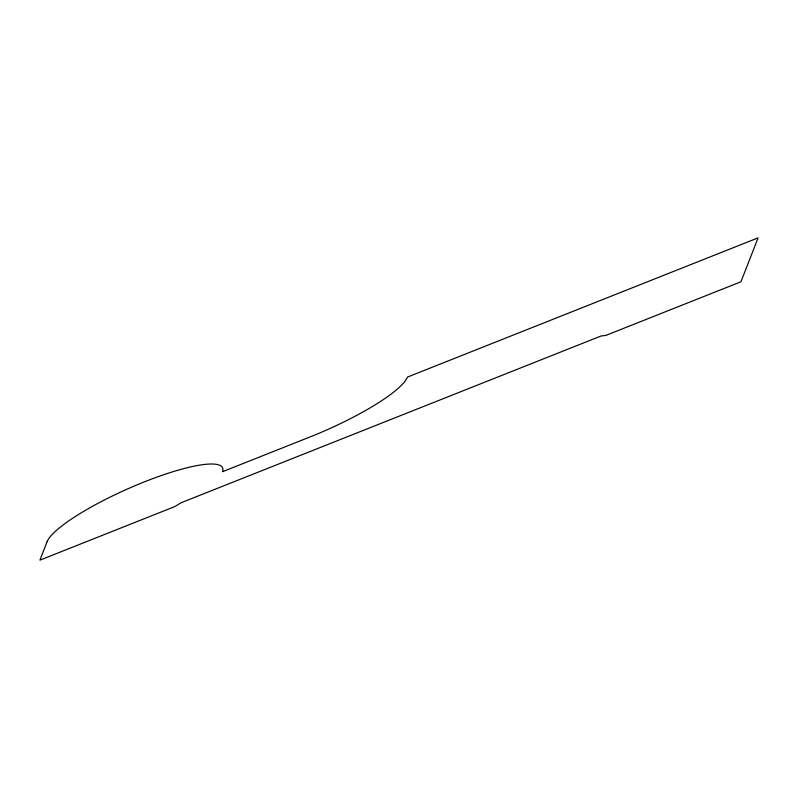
<?xml version="1.0" encoding="UTF-8"?>
<svg xmlns="http://www.w3.org/2000/svg" width="798" height="798" viewBox="0 0 798 798"><rect width="100%" height="100%" fill="white"/><g stroke="black" fill="none" stroke-linecap="round" stroke-linejoin="round"><path stroke-width="1.2" d="M47.102 541.702L39.9 560.146L174.912 506.54L181.006 502.79L601.064 335.998L605.921 335.389L740.943 281.774L758.1 237.854L407.449 377.085A95.989 19.302 -24 0 1 310.163 436.895L222.512 471.698A96.139 19.332 -24 0 0 143.82 482.092A96.139 19.332 -24 0 0 47.102 541.702"/></g></svg>
